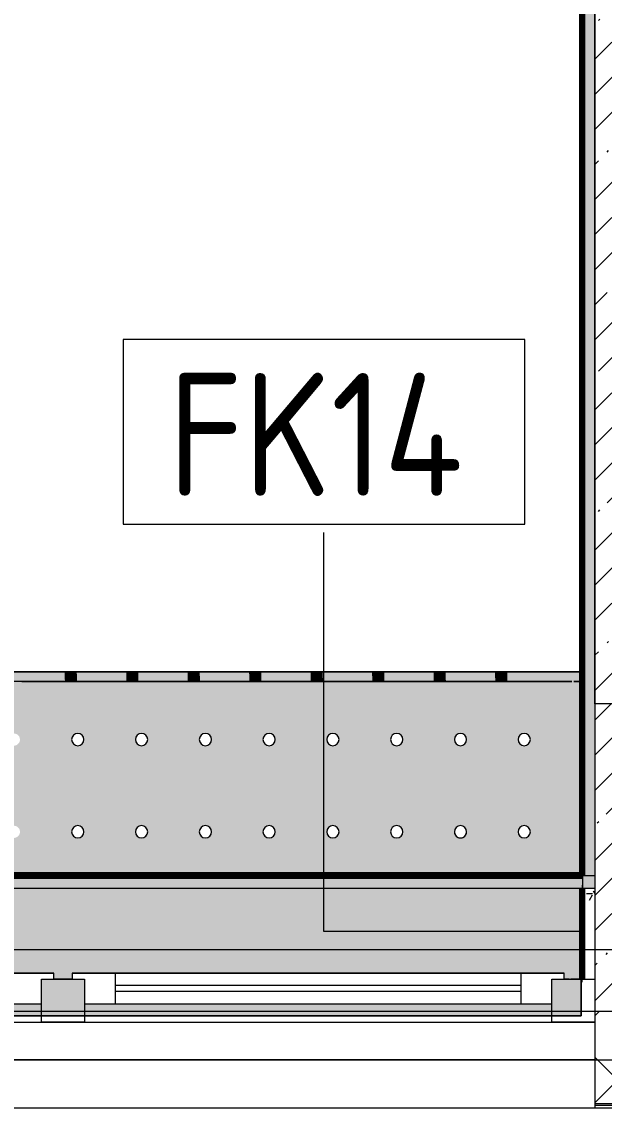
# Model space of a CAD drawing. Header units: millimetres. Extents: x 35157 to 232994, y -8553 to 29000.
# Drawn here: x 46478 to 47425, y -258 to 1509 of the extents above; entities that cross this region are included whole.
import ezdxf

# ---------------------------------------------------------------- set-up
doc = ezdxf.new("R2010")
doc.units = ezdxf.units.MM
doc.linetypes.add('Осевая', pattern=[3175, 635, -476.25, 1587.5, -476.25])
for name, color, linetype, lineweight in [('A-GLAZ', 7, 'Continuous', 9), ('A-GLAZ-1', 7, 'Continuous', 13), ('A-WALL', 7, 'Continuous', 9), ('A-WALL-IDEN', 7, 'Continuous', 9), ('I-WALL', 7, 'Continuous', 9), ('S-COLS', 7, 'Continuous', 9), ('Оси-2', 7, 'Осевая', 9)]:
    doc.layers.add(name, color=color, linetype=linetype, lineweight=lineweight)
for name, color, linetype, lineweight, true_color in [('A-WALL-1', 7, 'Continuous', 9, 0xc0c0c0), ('A-WALL-2', 7, 'Continuous', 9, 0xcbc7bf), ('A-WALL-4', 7, 'Continuous', 9, 0xff80c0), ('I-WALL-19', 7, 'Continuous', 80, 0xffd2ff), ('I-WALL-5', 7, 'Continuous', 9, 0xc0c0c0), ('I-WALL-9', 7, 'Continuous', 80, 0xff80c0), ('S-WALL-ANLY', 7, 'Continuous', 13, 0x008040), ('S-WALL-ANLY-1', 7, 'Continuous', 5, 0x008040), ('Знаки-1', 7, 'Continuous', 9, 0xc1bbaf), ('Знаки-3', 9, 'Continuous', 9, 0x808080), ('Знаки-4', 7, 'Continuous', 9, 0xaba79f), ('Знаки-5', 7, 'Continuous', 9, 0xd1cabb), ('Знаки-6', 7, 'Continuous', 9, 0xccc5b7), ('Знаки-7', 7, 'Continuous', 9, 0xd5cdbe), ('Знаки-8', 7, 'Continuous', 9, 0xd4ccbd), ('Знаки-9', 7, 'Continuous', 9, 0xd6cebe)]:
    doc.layers.add(name, color=color, linetype=linetype, lineweight=lineweight, true_color=true_color)
doc.layers.add('Знаки-2', color=7, linetype='Continuous', lineweight=9, transparency=0.5)
doc.styles.add('GOST Common', font='GOST_Common.ttf', dxfattribs={"width": 0.9, "height": 200})
pattern_1 = [(0, (0, 0), (121.92, 30.48), [10.058, -81.382, 10.058, -81.382, -487.68]), (0, (0, 0), (121.92, 30.48), [-182.88, 10.058, -172.822, 10.058, -81.382, -213.36]), (0, (0, 0), (121.92, 30.48), [-457.2, 10.058, -50.902, 10.058, -142.342]), (120, (45.72, 15.24), (-87.356454, 90.345817), [10.058, -81.382, 10.058, -81.382, -487.68]), (120, (45.72, 15.24), (-87.356454, 90.345817), [-182.88, 10.058, -172.822, 10.058, -81.382, -213.36]), (120, (45.72, 15.24), (-87.356454, 90.345817), [-457.2, 10.058, -50.902, 10.058, -142.342]), (240, (60.96, 76.2), (-34.563546, -120.825817), [10.058, -81.382, 10.058, -81.382, -487.68]), (240, (60.96, 76.2), (-34.563546, -120.825817), [-182.88, 10.058, -172.822, 10.058, -81.382, -213.36]), (240, (60.96, 76.2), (-34.563546, -120.825817), [-457.2, 10.058, -50.902, 10.058, -142.342])]

# ---------------------------------------------------------------- blocks, each defined once
blk = doc.blocks.new('BSC_Колонна _Прямоугольная - 500х500-V7-План отделки стен 2 этажа в осях 12-23')
at = {"layer": 'S-COLS'}
h = blk.add_hatch(dxfattribs=at)
h.set_pattern_fill('FP_8', color=256, style=0, pattern_type=2)
h.set_pattern_definition([(45, (-47660, -150), (-57.02463, 57.02463), []), (45, (-47602.975, -150), (-57.02463, 57.02463), [100.806, -20.161, 3.353, -16.808])])
h.paths.add_polyline_path([(-56.7, -250), (250, -250), (250, 250), (-250, 250), (-250, -250)])
for p, q in [((250, 250), (-250, 250)), ((-250, 250), (-250, -250)), ((250, -250), (250, 250)), ((-250, -250), (250, -250))]:
    blk.add_line(p, q, dxfattribs=at)
blk = doc.blocks.new('120_Окно_СКБ_2Ст - 120_Окно_СКБ_2Ст 2100х2500 _мал створка СЛЕВА_-V23-План отделки стен 2 этажа в осях 12-23')
at = {"layer": 'A-GLAZ'}
for p, q in [((1050, -57), (-1050, -57)), ((-930, -107), (-270, -107)), ((-270, -117), (-930, -117)), ((-100, -107), (930, -107)), ((930, -117), (-100, -117)), ((-1030, -127), (-1027.8, -127)), ((-1027.8, -127), (-1011.3, -127)), ((-1008.2, -127), (-1000, -127)), ((-200, -127), (-170, -127)), ((1000, -127), (1011, -127)), ((1014.2, -127), (1030, -127))]:
    blk.add_line(p, q, dxfattribs=at)
at = {"layer": 'A-GLAZ-1'}
for p, q in [((-1050, -127), (-1050, -57)), ((-1050, -57), (-980, -57)), ((-980, -57), (-980, -127)), ((-220, -127), (-220, -57)), ((-220, -57), (-150, -57)), ((-150, -57), (-150, -127)), ((980, -127), (980, -57)), ((980, -57), (1050, -57)), ((1050, -57), (1050, -127)), ((-220, -87), (-980, -87)), ((-980, -87), (-980, -127)), ((-930, -137), (-930, -87)), ((-270, -137), (-270, -87)), ((-220, -127), (-220, -87)), ((980, -87), (-150, -87)), ((-150, -87), (-150, -127)), ((-100, -137), (-100, -87)), ((930, -137), (930, -87)), ((980, -127), (980, -87)), ((-980, -127), (-1050, -127)), ((-980, -127), (-1000, -127)), ((-1000, -127), (-1000, -137)), ((-1000, -137), (-200, -137)), ((-200, -137), (-1000, -137)), ((-150, -127), (-220, -127)), ((-200, -127), (-220, -127)), ((-200, -137), (-200, -127)), ((-150, -127), (-170, -127)), ((-170, -127), (-170, -137)), ((-170, -137), (1000, -137)), ((1000, -137), (-170, -137)), ((1050, -127), (980, -127)), ((1000, -127), (980, -127)), ((1000, -137), (1000, -127))]:
    blk.add_line(p, q, dxfattribs=at)
blk = doc.blocks.new('Зашивка радиатора_ с перфорацией М5 - Зашивка радиатора_ с перфорацией М5-V50-План отделки стен 2 этажа в осях 12-23')
at = {"layer": 'Знаки-2'}
h = blk.add_hatch(color=256, dxfattribs=at)
h.paths.add_polyline_path([(1725, 380), (-310, 380), (-310, 172.1), (1747.8, 172.1), (1747.8, 320.1), (1750, 320.1), (1750, 380)])
h.paths.add_polyline_path([(1697.8, 360.1), (1697.8, 320.1), (1717.8, 320.1), (1717.8, 310.1), (547.8, 310.1), (547.8, 320.1), (567.8, 320.1), (567.8, 360.1), (1693.2, 360.1)])
h.paths.add_polyline_path([(224.7, 360.1), (497.8, 360.1), (497.8, 320.1), (517.8, 320.1), (517.8, 310.1), (-282.2, 310.1), (-282.2, 320.1), (-262.2, 320.1), (-262.2, 360.1), (-150.4, 360.1)])
h.paths.add_polyline_path([(-235.3, 152.1), (-310, 152.1), (-310, -179.9), (1750, -179.9), (1750, 152.1), (-157.8, 152.1)])
h.paths.add_polyline_path([(923.7, 90.4), (928.7, 89), (932.4, 85.4), (933.7, 80.4), (932.4, 75.4), (928.7, 71.7), (923.7, 70.4), (918.7, 71.7), (915.1, 75.4), (913.7, 80.4), (915.1, 85.4), (918.7, 89), (921.2, 90)])
h.paths.add_polyline_path([(1338.7, 90.4), (1343.7, 89), (1347.4, 85.4), (1348.7, 80.4), (1347.4, 75.4), (1343.7, 71.7), (1338.7, 70.4), (1333.7, 71.7), (1330.1, 75.4), (1328.7, 80.4), (1330.1, 85.4), (1333.7, 89), (1336.2, 90)])
h.paths.add_polyline_path([(1546.2, 90.4), (1551.2, 89), (1554.9, 85.4), (1556.2, 80.4), (1554.9, 75.4), (1551.2, 71.7), (1546.2, 70.4), (1541.2, 71.7), (1537.5, 75.7), (1536.2, 80.4), (1537.6, 85.4), (1541.2, 89), (1543.7, 90)])
h.paths.add_polyline_path([(1442.5, 90.4), (1447.5, 89), (1451.2, 85.4), (1452.5, 80.4), (1451.2, 75.4), (1447.5, 71.7), (1442.5, 70.4), (1437.5, 71.7), (1433.8, 75.4), (1432.5, 80.4), (1433.8, 85.4), (1437.5, 89), (1439.9, 90)])
h.paths.add_polyline_path([(1650, 90.4), (1655, 89), (1658.7, 85.4), (1660, 80.4), (1658.7, 75.4), (1655, 71.7), (1650, 70.4), (1645, 71.7), (1641.3, 75.4), (1640, 80.4), (1641.3, 85.4), (1645, 89), (1647.4, 90)])
h.paths.add_polyline_path([(820, 90.4), (825, 89), (828.7, 85.4), (830, 80.4), (828.7, 75.4), (825, 71.7), (820, 70.4), (815, 71.7), (811.3, 75.4), (810, 80.4), (811.3, 85.4), (815, 89), (817.4, 90)])
h.paths.add_polyline_path([(1027.5, 90.4), (1032.5, 89), (1036.2, 85.4), (1037.5, 80.4), (1036.2, 75.4), (1032.5, 71.7), (1027.5, 70.4), (1022.5, 71.7), (1018.8, 75.4), (1017.5, 80.4), (1018.8, 85.4), (1022.5, 89), (1024.9, 90)])
h.paths.add_polyline_path([(1131.2, 90.4), (1136.2, 89), (1139.9, 85.4), (1141.2, 80.4), (1139.9, 75.4), (1136.2, 71.7), (1131.2, 70.4), (1126.2, 71.7), (1122.6, 75.4), (1121.2, 80.4), (1122.6, 85.4), (1126.2, 89), (1128.7, 90)])
h.paths.add_polyline_path([(1235, 90.4), (1240, 89), (1243.7, 85.4), (1245, 80.4), (1243.7, 75.4), (1240, 71.7), (1235, 70.4), (1230, 71.7), (1226.3, 75.4), (1225, 80.4), (1226.3, 85.4), (1230, 89), (1232.4, 90)])
h.paths.add_polyline_path([(-10, 90.4), (-5, 89), (-1.3, 85.4), (0, 80.4), (-1.3, 75.4), (-5, 71.7), (-10, 70.4), (-15, 71.7), (-18.7, 75.4), (-20, 80.4), (-18.7, 85.4), (-15, 89), (-12.6, 90)])
h.paths.add_polyline_path([(197.5, 90.4), (202.5, 89), (206.2, 85.4), (207.5, 80.4), (206.2, 75.4), (202.5, 71.7), (197.5, 70.4), (192.5, 71.7), (188.8, 75.4), (187.5, 80.4), (188.8, 85.4), (192.5, 89), (194.9, 90)])
h.paths.add_polyline_path([(612.5, 90.4), (617.5, 89), (621.2, 85.4), (622.5, 80.4), (621.2, 75.4), (617.5, 71.7), (612.5, 70.4), (607.5, 71.7), (603.8, 75.4), (602.5, 80.4), (603.8, 85.4), (607.5, 89), (609.9, 90)])
h.paths.add_polyline_path([(-113.8, 90.4), (-108.8, 89), (-105.1, 85.4), (-103.8, 80.4), (-105.1, 75.4), (-108.8, 71.7), (-113.8, 70.4), (-118.8, 71.7), (-122.4, 75.4), (-123.8, 80.4), (-122.4, 85.4), (-118.8, 89), (-116.3, 90)])
h.paths.add_polyline_path([(716.2, 90.4), (721.2, 89), (724.9, 85.4), (726.2, 80.4), (724.9, 75.4), (721.2, 71.7), (716.2, 70.4), (711.2, 71.7), (707.6, 75.4), (706.2, 80.4), (707.6, 85.4), (711.2, 89), (713.7, 90)])
h.paths.add_polyline_path([(-217.5, 90.4), (-212.5, 89), (-208.8, 85.4), (-207.5, 80.4), (-208.8, 75.4), (-212.5, 71.7), (-217.5, 70.4), (-222.5, 71.7), (-226.2, 75.4), (-227.5, 80.4), (-226.2, 85.4), (-222.5, 89), (-220.1, 90)])
h.paths.add_polyline_path([(508.7, 90.4), (513.7, 89), (517.4, 85.4), (518.7, 80.4), (517.4, 75.4), (513.7, 71.7), (508.7, 70.4), (503.7, 71.7), (500.1, 75.4), (498.7, 80.4), (500.1, 85.4), (503.7, 89), (506.2, 90)])
h.paths.add_polyline_path([(301.2, 90.4), (306.2, 89), (309.9, 85.4), (311.2, 80.4), (309.9, 75.4), (306.2, 71.7), (301.2, 70.4), (296.2, 71.7), (292.6, 75.4), (291.2, 80.4), (292.6, 85.4), (296.2, 89), (298.7, 90)])
h.paths.add_polyline_path([(93.7, 90.4), (98.7, 89), (102.4, 85.4), (103.7, 80.4), (102.4, 75.4), (98.7, 71.7), (93.7, 70.4), (88.7, 71.7), (85.1, 75.4), (83.7, 80.4), (85.1, 85.4), (88.7, 89), (91.2, 90)])
h.paths.add_polyline_path([(405, 90.4), (410, 89), (413.7, 85.4), (415, 80.4), (413.7, 75.4), (410, 71.7), (405, 70.4), (400, 71.7), (396.3, 75.4), (395, 80.4), (396.3, 85.4), (400, 89), (402.4, 90)])
h.paths.add_polyline_path([(1027.5, -59.6), (1032.5, -61), (1036.2, -64.6), (1037.5, -69.6), (1036.2, -74.6), (1032.5, -78.3), (1027.5, -79.6), (1022.5, -78.3), (1018.8, -74.6), (1017.5, -69.6), (1018.8, -64.6), (1022.5, -61), (1024.9, -60)])
h.paths.add_polyline_path([(1650, -59.6), (1655, -61), (1658.7, -64.6), (1660, -69.6), (1658.7, -74.6), (1655, -78.3), (1650, -79.6), (1645, -78.3), (1641.3, -74.6), (1640, -69.6), (1641.3, -64.6), (1645, -61), (1647.4, -60)])
h.paths.add_polyline_path([(1442.5, -59.6), (1447.5, -61), (1451.2, -64.6), (1452.5, -69.6), (1451.2, -74.6), (1447.5, -78.3), (1442.5, -79.6), (1437.5, -78.3), (1433.8, -74.6), (1432.5, -69.6), (1433.8, -64.6), (1437.5, -61), (1439.9, -60)])
h.paths.add_polyline_path([(820, -59.6), (825, -61), (828.7, -64.6), (830, -69.6), (828.7, -74.6), (825, -78.3), (820, -79.6), (815, -78.3), (811.3, -74.6), (810, -69.6), (811.3, -64.6), (815, -61), (817.4, -60)])
h.paths.add_polyline_path([(1131.2, -59.6), (1136.2, -61), (1139.9, -64.6), (1141.2, -69.6), (1139.9, -74.6), (1136.2, -78.3), (1131.2, -79.6), (1126.2, -78.3), (1122.6, -74.6), (1121.2, -69.6), (1122.6, -64.6), (1126.2, -61), (1128.7, -60)])
h.paths.add_polyline_path([(1546.2, -59.6), (1551.2, -61), (1554.9, -64.6), (1556.2, -69.6), (1554.9, -74.6), (1551.2, -78.3), (1546.2, -79.6), (1541.2, -78.3), (1537.5, -74.3), (1536.2, -69.6), (1537.6, -64.6), (1541.2, -61), (1543.7, -60)])
h.paths.add_polyline_path([(1235, -59.6), (1240, -61), (1243.7, -64.6), (1245, -69.6), (1243.7, -74.6), (1240, -78.3), (1235, -79.6), (1230, -78.3), (1226.3, -74.6), (1225, -69.6), (1226.3, -64.6), (1230, -61), (1232.4, -60)])
h.paths.add_polyline_path([(923.7, -59.6), (928.7, -61), (932.4, -64.6), (933.7, -69.6), (932.4, -74.6), (928.7, -78.3), (923.7, -79.6), (918.7, -78.3), (915.1, -74.6), (913.7, -69.6), (915.1, -64.6), (918.7, -61), (921.2, -60)])
h.paths.add_polyline_path([(1338.7, -59.6), (1343.7, -61), (1347.4, -64.6), (1348.7, -69.6), (1347.4, -74.6), (1343.7, -78.3), (1338.7, -79.6), (1333.7, -78.3), (1330.1, -74.6), (1328.7, -69.6), (1330.1, -64.6), (1333.7, -61), (1336.2, -60)])
h.paths.add_polyline_path([(716.2, -59.6), (721.2, -61), (724.9, -64.6), (726.2, -69.6), (724.9, -74.6), (721.2, -78.3), (716.2, -79.6), (711.2, -78.3), (707.6, -74.6), (706.2, -69.6), (707.6, -64.6), (711.2, -61), (713.7, -60)])
h.paths.add_polyline_path([(612.5, -59.6), (617.5, -61), (621.2, -64.6), (622.5, -69.6), (621.2, -74.6), (617.5, -78.3), (612.5, -79.6), (607.5, -78.3), (603.8, -74.6), (602.5, -69.6), (603.8, -64.6), (607.5, -61), (609.9, -60)])
h.paths.add_polyline_path([(301.2, -59.6), (306.2, -61), (309.9, -64.6), (311.2, -69.6), (309.9, -74.6), (306.2, -78.3), (301.2, -79.6), (296.2, -78.3), (292.6, -74.6), (291.2, -69.6), (292.6, -64.6), (296.2, -61), (298.7, -60)])
h.paths.add_polyline_path([(405, -59.6), (410, -61), (413.7, -64.6), (415, -69.6), (413.7, -74.6), (410, -78.3), (405, -79.6), (400, -78.3), (396.3, -74.6), (395, -69.6), (396.3, -64.6), (400, -61), (402.4, -60)])
h.paths.add_polyline_path([(-10, -59.6), (-5, -61), (-1.3, -64.6), (0, -69.6), (-1.3, -74.6), (-5, -78.3), (-10, -79.6), (-15, -78.3), (-18.7, -74.6), (-20, -69.6), (-18.7, -64.6), (-15, -61), (-12.6, -60)])
h.paths.add_polyline_path([(-217.5, -59.6), (-212.5, -61), (-208.8, -64.6), (-207.5, -69.6), (-208.8, -74.6), (-212.5, -78.3), (-217.5, -79.6), (-222.5, -78.3), (-226.2, -74.6), (-227.5, -69.6), (-226.2, -64.6), (-222.5, -61), (-220.1, -60)])
h.paths.add_polyline_path([(197.5, -59.6), (202.5, -61), (206.2, -64.6), (207.5, -69.6), (206.2, -74.6), (202.5, -78.3), (197.5, -79.6), (192.5, -78.3), (188.8, -74.6), (187.5, -69.6), (188.8, -64.6), (192.5, -61), (194.9, -60)])
h.paths.add_polyline_path([(508.7, -59.6), (513.7, -61), (517.4, -64.6), (518.7, -69.6), (517.4, -74.6), (513.7, -78.3), (508.7, -79.6), (503.7, -78.3), (500.1, -74.6), (498.7, -69.6), (500.1, -64.6), (503.7, -61), (506.2, -60)])
h.paths.add_polyline_path([(-113.8, -59.6), (-108.8, -61), (-105.1, -64.6), (-103.8, -69.6), (-105.1, -74.6), (-108.8, -78.3), (-113.8, -79.6), (-118.8, -78.3), (-122.4, -74.6), (-123.8, -69.6), (-122.4, -64.6), (-118.8, -61), (-116.3, -60)])
h.paths.add_polyline_path([(93.7, -59.6), (98.7, -61), (102.4, -64.6), (103.7, -69.6), (102.4, -74.6), (98.7, -78.3), (93.7, -79.6), (88.7, -78.3), (85.1, -74.6), (83.7, -69.6), (85.1, -64.6), (88.7, -61), (91.2, -60)])
for points in [[(1735.6, -163.9), (-310, -163.9), (-310, -179.9), (1750, -179.9), (1750, -163.9), (1736.1, -163.9)], [(-175, -163.9), (-200, -164.5), (-199.3, -179.9), (-160, -179.9), (-160.7, -163.9), (-174.8, -163.9)], [(-175, -163.9), (-200, -164.5), (-199.3, -179.9), (-160, -179.9), (-160.7, -163.9), (-174.8, -163.9)], [(-179.4, -163.9), (-190, -163.9), (-189.7, -179.9), (-170, -179.9), (-170.3, -163.9), (-177.4, -163.9)], [(-179.4, -163.9), (-190, -163.9), (-189.7, -179.9), (-170, -179.9), (-170.3, -163.9), (-177.4, -163.9)], [(-80, -163.9), (-100, -163.9), (-99.3, -179.9), (-60, -179.9), (-60.7, -163.9), (-74.8, -163.9)], [(-75, -163.9), (-100, -163.9), (-99.3, -179.9), (-60, -179.9), (-60.7, -163.9), (-74.8, -163.9)], [(-80, -163.9), (-90, -163.9), (-89.7, -179.9), (-70, -179.9), (-70.3, -163.9), (-77.4, -163.9)], [(-80, -163.9), (-90, -163.9), (-89.7, -179.9), (-70, -179.9), (-70.3, -163.9), (-77.4, -163.9)], [(34.1, -163.9), (0, -163.9), (0.7, -179.9), (40, -179.9), (39.3, -163.9), (37.1, -163.9)], [(34.1, -163.9), (0, -163.9), (0.7, -179.9), (40, -179.9), (39.3, -163.9), (37.1, -163.9)], [(20, -163.9), (10, -163.9), (10.3, -179.9), (30, -179.9), (29.7, -163.9), (22.6, -163.9)], [(20, -163.9), (10, -163.9), (10.3, -179.9), (30, -179.9), (29.7, -163.9), (22.6, -163.9)], [(134.1, -163.9), (100, -163.9), (100.7, -179.9), (140, -179.9), (139.3, -163.9), (137.3, -163.9)], [(134.1, -163.9), (100, -163.9), (100.7, -179.9), (140, -179.9), (139.3, -163.9), (137.3, -163.9)], [(120, -163.9), (110, -163.9), (110.3, -179.9), (130, -179.9), (129.7, -163.9), (122.6, -163.9)], [(120, -163.9), (110, -163.9), (110.3, -179.9), (130, -179.9), (129.7, -163.9), (122.6, -163.9)], [(220, -163.9), (200, -163.9), (200.7, -179.9), (240, -179.9), (239.3, -163.9), (224.7, -163.9)], [(217.4, -163.9), (200, -163.9), (200.7, -179.9), (240, -179.9), (239.3, -163.9), (220, -163.9)], [(217.4, -163.9), (210, -163.9), (210.3, -179.9), (230, -179.9), (229.7, -163.9), (220, -163.9)], [(217.4, -163.9), (210, -163.9), (210.3, -179.9), (230, -179.9), (229.7, -163.9), (220, -163.9)], [(300, -163.9), (300.7, -179.9), (340, -179.9), (339.3, -163.9), (300.7, -163.9)], [(300, -163.9), (300.7, -179.9), (340, -179.9), (339.3, -163.9), (300.7, -163.9)], [(320, -163.9), (310, -163.9), (310.3, -179.9), (330, -179.9), (329.7, -163.9), (322.6, -163.9)], [(320, -163.9), (310, -163.9), (310.3, -179.9), (330, -179.9), (329.7, -163.9), (322.6, -163.9)], [(415, -163.9), (400, -163.9), (400.7, -179.9), (440, -179.9), (439.3, -163.9), (417.4, -163.9)], [(415, -163.9), (400, -163.9), (400.7, -179.9), (440, -179.9), (439.3, -163.9), (417.4, -163.9)], [(420, -163.9), (410, -163.9), (410.3, -179.9), (430, -179.9), (429.7, -163.9), (422.6, -163.9)], [(420, -163.9), (410, -163.9), (410.3, -179.9), (430, -179.9), (429.7, -163.9), (422.6, -163.9)], [(500, -163.9), (500.7, -179.9), (540, -179.9), (539.3, -163.9), (500.7, -163.9)], [(500, -163.9), (500.7, -179.9), (540, -179.9), (539.3, -163.9), (500.7, -163.9)], [(520, -163.9), (510, -163.9), (510.3, -179.9), (530, -179.9), (529.7, -163.9), (522.6, -163.9)], [(520, -163.9), (510, -163.9), (510.3, -179.9), (530, -179.9), (529.7, -163.9), (522.6, -163.9)]]:
    blk.add_hatch(color=256, dxfattribs=at).paths.add_polyline_path(points)
at = {"layer": 'Знаки-1'}
for p, q in [((-304.9, -163.9), (-310, -163.9)), ((-310, -163.9), (-310, -179.9)), ((-298.3, -163.9), (-304.9, -163.9)), ((-279.2, -163.9), (-294.9, -163.9)), ((-262.7, -163.9), (-278.4, -163.9)), ((-200, -163.9), (-262.1, -163.9)), ((-200, -163.9), (-194.1, -163.9)), ((-190, -163.9), (-200, -163.9)), ((-194.1, -163.9), (-190, -163.9)), ((-190, -163.9), (-180, -163.9)), ((-180, -163.9), (-190, -163.9)), ((-179.4, -163.9), (-170, -163.9)), ((-170, -163.9), (-179.4, -163.9)), ((-170, -163.9), (-162.8, -163.9)), ((-162.8, -163.9), (-170, -163.9)), ((-162.7, -163.9), (-160, -163.9)), ((-160, -163.9), (-162.7, -163.9)), ((-100, -163.9), (-160, -163.9)), ((-100, -163.9), (-60, -163.9)), ((-60, -163.9), (-100, -163.9)), ((0, -163.9), (-60, -163.9)), ((0, -163.9), (40, -163.9)), ((40, -163.9), (0, -163.9)), ((100, -163.9), (40, -163.9)), ((100, -163.9), (110, -163.9)), ((110, -163.9), (100, -163.9)), ((110, -163.9), (130, -163.9)), ((130, -163.9), (110, -163.9)), ((130, -163.9), (140, -163.9)), ((140, -163.9), (130, -163.9)), ((200, -163.9), (140, -163.9)), ((200, -163.9), (240, -163.9)), ((240, -163.9), (200, -163.9)), ((300, -163.9), (240, -163.9)), ((300, -163.9), (340, -163.9)), ((340, -163.9), (300, -163.9)), ((400, -163.9), (340, -163.9)), ((400, -163.9), (410, -163.9)), ((410, -163.9), (400, -163.9)), ((410, -163.9), (430, -163.9)), ((430, -163.9), (410, -163.9)), ((430, -163.9), (440, -163.9)), ((440, -163.9), (430, -163.9)), ((500, -163.9), (440, -163.9)), ((500, -163.9), (540, -163.9)), ((540, -163.9), (500, -163.9)), ((599.8, -163.9), (540, -163.9)), ((-310, -179.9), (-200, -179.9)), ((-200, -179.9), (-190, -179.9)), ((-190, -179.9), (-200, -179.9)), ((-190, -179.9), (-170, -179.9)), ((-170, -179.9), (-190, -179.9)), ((-170, -179.9), (-160, -179.9)), ((-160, -179.9), (-170, -179.9)), ((-160, -179.9), (-100, -179.9)), ((-100, -179.9), (-60, -179.9)), ((-60, -179.9), (-100, -179.9)), ((-60, -179.9), (0, -179.9)), ((0, -179.9), (40, -179.9)), ((40, -179.9), (0, -179.9)), ((40, -179.9), (100, -179.9)), ((100, -179.9), (110, -179.9)), ((110, -179.9), (100, -179.9)), ((110, -179.9), (130, -179.9)), ((130, -179.9), (110, -179.9)), ((130, -179.9), (140, -179.9)), ((140, -179.9), (130, -179.9)), ((140, -179.9), (200, -179.9)), ((200, -179.9), (240, -179.9)), ((240, -179.9), (200, -179.9)), ((240, -179.9), (300, -179.9)), ((300, -179.9), (340, -179.9)), ((340, -179.9), (300, -179.9)), ((340, -179.9), (400, -179.9)), ((400, -179.9), (410, -179.9)), ((410, -179.9), (400, -179.9)), ((410, -179.9), (430, -179.9)), ((430, -179.9), (410, -179.9)), ((430, -179.9), (440, -179.9)), ((440, -179.9), (430, -179.9)), ((440, -179.9), (500, -179.9)), ((500, -179.9), (540, -179.9)), ((540, -179.9), (500, -179.9)), ((540, -179.9), (599.8, -179.9))]:
    blk.add_line(p, q, dxfattribs=at)
at = {"layer": 'Знаки-3'}
for p, q in [((1750, 380), (-310, 380)), ((-310, 380), (-310, 172.1)), ((-310, 152.1), (-310, -179.9)), ((-310, -179.9), (1750, -179.9))]:
    blk.add_line(p, q, dxfattribs=at)
for centre, start, end in [((-217.5, 80.4), 0, 180), ((-113.8, 80.4), 0, 180), ((-10, 80.4), 0, 180), ((93.7, 80.4), 0, 180), ((197.5, 80.4), 0, 180), ((301.2, 80.4), 0, 180), ((405, 80.4), 0, 180), ((508.7, 80.4), 0, 180), ((-217.5, 80.4), 180, 0), ((-113.8, 80.4), 180, 0), ((-10, 80.4), 180, 360), ((93.7, 80.4), 180, 0), ((197.5, 80.4), 180, 0), ((301.2, 80.4), 180, 0), ((405, 80.4), 180, 0), ((508.7, 80.4), 180, 0), ((-217.5, -69.6), 0, 180), ((-217.5, -69.6), 180, 0), ((-113.8, -69.6), 0, 180), ((-113.8, -69.6), 180, 0), ((-10, -69.6), 0, 180), ((-10, -69.6), 180, 0), ((93.7, -69.6), 0, 180), ((93.7, -69.6), 180, 0), ((197.5, -69.6), 0, 180), ((197.5, -69.6), 180, 0), ((301.2, -69.6), 0, 180), ((301.2, -69.6), 180, 0), ((405, -69.6), 0, 180), ((405, -69.6), 180, 0), ((508.7, -69.6), 0, 180), ((508.7, -69.6), 180, 0)]:
    blk.add_arc(centre, 10, start, end, dxfattribs=at)
at = {"layer": 'Знаки-4'}
for p, q in [((-310, 172.1), (-310, 380)), ((-310, 380), (1750, 380)), ((-310, -179.9), (-310, 152.1)), ((-310, -163.9), (-304.9, -163.9)), ((-310, -163.9), (-310, -179.9)), ((-304.9, -163.9), (-298.3, -163.9)), ((-294.9, -163.9), (-279.2, -163.9)), ((-278.4, -163.9), (-262.7, -163.9)), ((-262.1, -163.9), (1700.9, -163.9)), ((1750, -179.9), (-310, -179.9)), ((1734.5, -179.9), (-310, -179.9))]:
    blk.add_line(p, q, dxfattribs=at)
for centre, start, end in [((-217.5, 80.4), 0, 180), ((-113.8, 80.4), 60, 180), ((-113.8, 80.4), 0, 60), ((-10, 80.4), 0, 180), ((93.7, 80.4), 0, 180), ((197.5, 80.4), 0, 180), ((301.2, 80.4), 0, 180), ((405, 80.4), 0, 180), ((508.7, 80.4), 0, 180), ((-217.5, 80.4), 180, 360), ((-113.8, 80.4), 180, 0), ((-10, 80.4), 180, 360), ((93.7, 80.4), 180, 360), ((197.5, 80.4), 180, 0), ((301.2, 80.4), 180, 360), ((405, 80.4), 180, 360), ((508.7, 80.4), 180, 360), ((-217.5, -69.6), 0, 180), ((-217.5, -69.6), 180, 360), ((-113.8, -69.6), 0, 180), ((-113.8, -69.6), 180, 360), ((-10, -69.6), 0, 180), ((-10, -69.6), 180, 360), ((93.7, -69.6), 0, 180), ((93.7, -69.6), 180, 360), ((197.5, -69.6), 0, 180), ((197.5, -69.6), 180, 360), ((301.2, -69.6), 0, 180), ((301.2, -69.6), 180, 360), ((405, -69.6), 0, 180), ((405, -69.6), 180, 360), ((508.7, -69.6), 0, 180), ((508.7, -69.6), 180, 360)]:
    blk.add_arc(centre, 10, start, end, dxfattribs=at)
at = {"layer": 'Знаки-5'}
for p, q in [((-190, -163.9), (-199.3, -163.9)), ((-190, -163.9), (-189.7, -163.9)), ((-189.7, -163.9), (-190, -163.9)), ((-189.7, -163.9), (-188.7, -163.9)), ((-188.7, -163.9), (-189.7, -163.9)), ((-188.7, -163.9), (-187.1, -163.9)), ((-187.1, -163.9), (-188.7, -163.9)), ((-187.1, -163.9), (-185.2, -163.9)), ((-185.2, -163.9), (-187.1, -163.9)), ((-185, -163.9), (-182.6, -163.9)), ((-180, -163.9), (-185, -163.9)), ((-182.6, -163.9), (-180, -163.9)), ((-179.4, -163.9), (-177.4, -163.9)), ((-177.4, -163.9), (-179.4, -163.9)), ((-177.4, -163.9), (-175, -163.9)), ((-175, -163.9), (-177.4, -163.9)), ((-174.8, -163.9), (-172.9, -163.9)), ((-172.9, -163.9), (-174.8, -163.9)), ((-172.9, -163.9), (-171.3, -163.9)), ((-171.3, -163.9), (-172.9, -163.9)), ((-171.3, -163.9), (-170.3, -163.9)), ((-170.3, -163.9), (-171.3, -163.9)), ((-170.3, -163.9), (-170, -163.9)), ((-170, -163.9), (-170.3, -163.9)), ((-162.8, -163.9), (-170, -163.9)), ((-160.7, -163.9), (-162.7, -163.9)), ((-90, -163.9), (-99.3, -163.9)), ((-90, -163.9), (-87.1, -163.9)), ((-89.7, -163.9), (-90, -163.9)), ((-88.7, -163.9), (-89.7, -163.9)), ((-87.1, -163.9), (-88.7, -163.9)), ((-87.1, -163.9), (-85.2, -163.9)), ((-85.2, -163.9), (-87.1, -163.9)), ((-85, -163.9), (-75, -163.9)), ((-82.6, -163.9), (-85, -163.9)), ((-80, -163.9), (-82.6, -163.9)), ((-77.4, -163.9), (-80, -163.9)), ((-75, -163.9), (-77.4, -163.9)), ((-74.8, -163.9), (-70.3, -163.9)), ((-70, -163.9), (-74.8, -163.9)), ((-70.3, -163.9), (-70, -163.9)), ((-60.7, -163.9), (-70, -163.9)), ((10, -163.9), (0.7, -163.9)), ((11.3, -163.9), (14.8, -163.9)), ((14.8, -163.9), (11.3, -163.9)), ((15, -163.9), (25, -163.9)), ((25, -163.9), (15, -163.9)), ((25.2, -163.9), (28.7, -163.9)), ((28.7, -163.9), (25.2, -163.9)), ((37.1, -163.9), (30, -163.9)), ((39.3, -163.9), (37.3, -163.9)), ((110, -163.9), (100.7, -163.9)), ((110, -163.9), (114.8, -163.9)), ((114.8, -163.9), (110, -163.9)), ((115, -163.9), (125, -163.9)), ((117.4, -163.9), (115, -163.9)), ((125, -163.9), (117.4, -163.9)), ((125.2, -163.9), (129.7, -163.9)), ((130, -163.9), (125.2, -163.9)), ((129.7, -163.9), (130, -163.9)), ((139.3, -163.9), (130.9, -163.9)), ((210, -163.9), (200.7, -163.9)), ((210, -163.9), (214.8, -163.9)), ((214.8, -163.9), (210, -163.9)), ((215, -163.9), (225, -163.9)), ((225, -163.9), (215, -163.9)), ((225.2, -163.9), (227.1, -163.9)), ((228.7, -163.9), (225.2, -163.9)), ((227.1, -163.9), (228.7, -163.9)), ((228.7, -163.9), (230, -163.9)), ((230, -163.9), (228.7, -163.9)), ((239.3, -163.9), (230, -163.9)), ((310, -163.9), (300.7, -163.9)), ((311.3, -163.9), (314.8, -163.9)), ((314.8, -163.9), (311.3, -163.9)), ((315, -163.9), (317.4, -163.9)), ((317.4, -163.9), (315, -163.9)), ((318.4, -163.9), (325, -163.9)), ((325, -163.9), (318.4, -163.9)), ((325.2, -163.9), (328.7, -163.9)), ((328.7, -163.9), (325.2, -163.9)), ((339.3, -163.9), (330, -163.9)), ((410, -163.9), (400.7, -163.9)), ((410, -163.9), (414.8, -163.9)), ((414.8, -163.9), (410, -163.9)), ((415, -163.9), (425, -163.9)), ((425, -163.9), (415, -163.9)), ((425.2, -163.9), (430, -163.9)), ((430, -163.9), (425.2, -163.9)), ((439.3, -163.9), (430, -163.9)), ((505.9, -163.9), (500.7, -163.9)), ((510, -163.9), (506, -163.9)), ((510, -163.9), (514.8, -163.9)), ((514.8, -163.9), (510, -163.9)), ((515, -163.9), (525, -163.9)), ((525, -163.9), (515, -163.9)), ((525.2, -163.9), (530, -163.9)), ((530, -163.9), (525.2, -163.9)), ((539.3, -163.9), (530, -163.9)), ((-199.3, -179.9), (-190, -179.9)), ((-190, -179.9), (-188.7, -179.9)), ((-185.2, -179.9), (-190, -179.9)), ((-188.7, -179.9), (-185.2, -179.9)), ((-185, -179.9), (-180, -179.9)), ((-175, -179.9), (-185, -179.9)), ((-180, -179.9), (-175, -179.9)), ((-174.8, -179.9), (-170, -179.9)), ((-170, -179.9), (-174.8, -179.9)), ((-170, -179.9), (-160.7, -179.9)), ((-99.3, -179.9), (-90, -179.9)), ((-90, -179.9), (-89.7, -179.9)), ((-85.2, -179.9), (-90, -179.9)), ((-89.7, -179.9), (-85.2, -179.9)), ((-85, -179.9), (-82.6, -179.9)), ((-75, -179.9), (-85, -179.9)), ((-82.6, -179.9), (-75, -179.9)), ((-74.8, -179.9), (-72.9, -179.9)), ((-70, -179.9), (-74.8, -179.9)), ((-72.9, -179.9), (-70, -179.9)), ((-70, -179.9), (-60.7, -179.9)), ((0.7, -179.9), (10, -179.9)), ((11.3, -179.9), (14.8, -179.9)), ((14.8, -179.9), (11.3, -179.9)), ((15, -179.9), (25, -179.9)), ((25, -179.9), (15, -179.9)), ((25.2, -179.9), (28.7, -179.9)), ((28.7, -179.9), (25.2, -179.9)), ((30, -179.9), (37.1, -179.9)), ((37.3, -179.9), (39.3, -179.9)), ((100.7, -179.9), (110, -179.9)), ((110, -179.9), (112.9, -179.9)), ((111.3, -179.9), (110, -179.9)), ((112.9, -179.9), (111.3, -179.9)), ((112.9, -179.9), (114.8, -179.9)), ((114.8, -179.9), (112.9, -179.9)), ((115, -179.9), (122.6, -179.9)), ((120, -179.9), (115, -179.9)), ((125, -179.9), (120, -179.9)), ((122.6, -179.9), (125, -179.9)), ((125.2, -179.9), (129.7, -179.9)), ((128.7, -179.9), (125.2, -179.9)), ((130, -179.9), (128.7, -179.9)), ((129.7, -179.9), (130, -179.9)), ((130, -179.9), (139.3, -179.9)), ((200.7, -179.9), (210, -179.9)), ((210, -179.9), (212.9, -179.9)), ((211.3, -179.9), (210, -179.9)), ((214.8, -179.9), (211.3, -179.9)), ((212.9, -179.9), (214.8, -179.9)), ((215, -179.9), (220, -179.9)), ((220, -179.9), (215, -179.9)), ((220, -179.9), (225, -179.9)), ((225, -179.9), (220, -179.9)), ((225.2, -179.9), (227.1, -179.9)), ((229.7, -179.9), (225.2, -179.9)), ((227.1, -179.9), (230, -179.9)), ((230, -179.9), (229.7, -179.9)), ((230, -179.9), (239.3, -179.9)), ((300.7, -179.9), (310, -179.9)), ((311.3, -179.9), (314.8, -179.9)), ((314.8, -179.9), (311.3, -179.9)), ((315, -179.9), (325, -179.9)), ((320, -179.9), (315, -179.9)), ((325, -179.9), (320, -179.9)), ((325.2, -179.9), (328.7, -179.9)), ((328.7, -179.9), (325.2, -179.9)), ((330, -179.9), (339.3, -179.9)), ((400.7, -179.9), (410, -179.9)), ((410, -179.9), (414.8, -179.9)), ((414.8, -179.9), (410, -179.9)), ((415, -179.9), (422.6, -179.9)), ((425, -179.9), (415, -179.9)), ((422.6, -179.9), (425, -179.9)), ((425.2, -179.9), (427.1, -179.9)), ((430, -179.9), (425.2, -179.9)), ((427.1, -179.9), (430, -179.9)), ((430, -179.9), (439.3, -179.9)), ((500.7, -179.9), (510, -179.9)), ((510, -179.9), (510.3, -179.9)), ((510.3, -179.9), (510, -179.9)), ((510.3, -179.9), (514.8, -179.9)), ((512.9, -179.9), (510.3, -179.9)), ((514.8, -179.9), (512.9, -179.9)), ((515, -179.9), (525, -179.9)), ((517.4, -179.9), (515, -179.9)), ((520, -179.9), (517.4, -179.9)), ((522.6, -179.9), (520, -179.9)), ((525, -179.9), (522.6, -179.9)), ((525.2, -179.9), (528.7, -179.9)), ((530, -179.9), (525.2, -179.9)), ((528.7, -179.9), (529.7, -179.9)), ((529.7, -179.9), (530, -179.9)), ((530, -179.9), (539.3, -179.9))]:
    blk.add_line(p, q, dxfattribs=at)
at = {"layer": 'Знаки-6'}
for p, q in [((-200, -163.9), (-190, -163.9)), ((-190, -163.9), (-200, -163.9)), ((-188.7, -163.9), (-185.2, -163.9)), ((-185.2, -163.9), (-188.7, -163.9)), ((-185, -163.9), (-180, -163.9)), ((-180, -163.9), (-185, -163.9)), ((-179.4, -163.9), (-175, -163.9)), ((-175, -163.9), (-179.4, -163.9)), ((-174.8, -163.9), (-171.3, -163.9)), ((-171.3, -163.9), (-174.8, -163.9)), ((-170, -163.9), (-165.9, -163.9)), ((-162.8, -163.9), (-170, -163.9)), ((-165.9, -163.9), (-162.8, -163.9)), ((-162.7, -163.9), (-160, -163.9)), ((-160, -163.9), (-162.7, -163.9)), ((-100, -163.9), (-90, -163.9)), ((-90, -163.9), (-100, -163.9)), ((-90, -163.9), (-85.2, -163.9)), ((-85.2, -163.9), (-90, -163.9)), ((-85, -163.9), (-75, -163.9)), ((-75, -163.9), (-85, -163.9)), ((-74.8, -163.9), (-70, -163.9)), ((-70, -163.9), (-74.8, -163.9)), ((-70, -163.9), (-60, -163.9)), ((-60, -163.9), (-70, -163.9)), ((0, -163.9), (10, -163.9)), ((10, -163.9), (0, -163.9)), ((10, -163.9), (14.8, -163.9)), ((14.8, -163.9), (10, -163.9)), ((15, -163.9), (25, -163.9)), ((25, -163.9), (15, -163.9)), ((25.2, -163.9), (30, -163.9)), ((30, -163.9), (25.2, -163.9)), ((30, -163.9), (40, -163.9)), ((40, -163.9), (30, -163.9)), ((100, -163.9), (110, -163.9)), ((110, -163.9), (100, -163.9)), ((111.3, -163.9), (114.8, -163.9)), ((114.8, -163.9), (111.3, -163.9)), ((115, -163.9), (125, -163.9)), ((125, -163.9), (115, -163.9)), ((125.2, -163.9), (128.7, -163.9)), ((128.7, -163.9), (125.2, -163.9)), ((130, -163.9), (140, -163.9)), ((140, -163.9), (130, -163.9)), ((200, -163.9), (210, -163.9)), ((210, -163.9), (200, -163.9)), ((210, -163.9), (214.8, -163.9)), ((214.8, -163.9), (210, -163.9)), ((215, -163.9), (225, -163.9)), ((225, -163.9), (215, -163.9)), ((225.2, -163.9), (230, -163.9)), ((230, -163.9), (225.2, -163.9)), ((230, -163.9), (239.3, -163.9)), ((240, -163.9), (230, -163.9)), ((239.3, -163.9), (240, -163.9)), ((300, -163.9), (310, -163.9)), ((310, -163.9), (300, -163.9)), ((310, -163.9), (314.8, -163.9)), ((314.8, -163.9), (310, -163.9)), ((315, -163.9), (325, -163.9)), ((325, -163.9), (315, -163.9)), ((325.2, -163.9), (330, -163.9)), ((330, -163.9), (325.2, -163.9)), ((330, -163.9), (340, -163.9)), ((340, -163.9), (330, -163.9)), ((400, -163.9), (410, -163.9)), ((410, -163.9), (400, -163.9)), ((412.9, -163.9), (414.8, -163.9)), ((414.8, -163.9), (412.9, -163.9)), ((415, -163.9), (425, -163.9)), ((425, -163.9), (415, -163.9)), ((425.2, -163.9), (428.7, -163.9)), ((428.7, -163.9), (425.2, -163.9)), ((430, -163.9), (440, -163.9)), ((440, -163.9), (430, -163.9)), ((500, -163.9), (510, -163.9)), ((510, -163.9), (500, -163.9)), ((510, -163.9), (514.8, -163.9)), ((514.8, -163.9), (510, -163.9)), ((515, -163.9), (525, -163.9)), ((525, -163.9), (515, -163.9)), ((525.2, -163.9), (530, -163.9)), ((530, -163.9), (525.2, -163.9)), ((530, -163.9), (540, -163.9)), ((540, -163.9), (530, -163.9)), ((-200, -179.9), (-190, -179.9)), ((-190, -179.9), (-200, -179.9)), ((-188.7, -179.9), (-185.2, -179.9)), ((-185.2, -179.9), (-188.7, -179.9)), ((-185, -179.9), (-175, -179.9)), ((-180, -179.9), (-185, -179.9)), ((-175, -179.9), (-180, -179.9)), ((-174.8, -179.9), (-171.3, -179.9)), ((-171.3, -179.9), (-174.8, -179.9)), ((-170, -179.9), (-160, -179.9)), ((-160, -179.9), (-170, -179.9)), ((-100, -179.9), (-97.3, -179.9)), ((-90, -179.9), (-100, -179.9)), ((-97.3, -179.9), (-90, -179.9)), ((-90, -179.9), (-89.7, -179.9)), ((-85.2, -179.9), (-90, -179.9)), ((-89.7, -179.9), (-85.2, -179.9)), ((-85, -179.9), (-82.6, -179.9)), ((-82.6, -179.9), (-85, -179.9)), ((-82.6, -179.9), (-75, -179.9)), ((-75, -179.9), (-82.6, -179.9)), ((-74.8, -179.9), (-70, -179.9)), ((-70, -179.9), (-74.8, -179.9)), ((-70, -179.9), (-62.7, -179.9)), ((-62.7, -179.9), (-70, -179.9)), ((-62.7, -179.9), (-60.7, -179.9)), ((-60, -179.9), (-62.7, -179.9)), ((-60.7, -179.9), (-60, -179.9)), ((0, -179.9), (10, -179.9)), ((2.7, -179.9), (0, -179.9)), ((10, -179.9), (2.7, -179.9)), ((10, -179.9), (14.8, -179.9)), ((11.3, -179.9), (10, -179.9)), ((14.8, -179.9), (11.3, -179.9)), ((15, -179.9), (25, -179.9)), ((25, -179.9), (15, -179.9)), ((25.2, -179.9), (30, -179.9)), ((30, -179.9), (25.2, -179.9)), ((30, -179.9), (40, -179.9)), ((40, -179.9), (30, -179.9)), ((100, -179.9), (110, -179.9)), ((110, -179.9), (100, -179.9)), ((111.3, -179.9), (114.8, -179.9)), ((114.8, -179.9), (111.3, -179.9)), ((115, -179.9), (125, -179.9)), ((125, -179.9), (115, -179.9)), ((125.2, -179.9), (128.7, -179.9)), ((128.7, -179.9), (125.2, -179.9)), ((130, -179.9), (140, -179.9)), ((140, -179.9), (130, -179.9)), ((200, -179.9), (210, -179.9)), ((210, -179.9), (200, -179.9)), ((210, -179.9), (214.8, -179.9)), ((214.8, -179.9), (210, -179.9)), ((215, -179.9), (220, -179.9)), ((225, -179.9), (215, -179.9)), ((220, -179.9), (225, -179.9)), ((225.2, -179.9), (230, -179.9)), ((230, -179.9), (225.2, -179.9)), ((230, -179.9), (240, -179.9)), ((240, -179.9), (230, -179.9)), ((300, -179.9), (310, -179.9)), ((310, -179.9), (300, -179.9)), ((310, -179.9), (314.8, -179.9)), ((314.8, -179.9), (310, -179.9)), ((315, -179.9), (325, -179.9)), ((325, -179.9), (315, -179.9)), ((325.2, -179.9), (330, -179.9)), ((330, -179.9), (325.2, -179.9)), ((330, -179.9), (337.3, -179.9)), ((340, -179.9), (330, -179.9)), ((337.3, -179.9), (340, -179.9)), ((400, -179.9), (410, -179.9)), ((410, -179.9), (400, -179.9)), ((412.9, -179.9), (414.8, -179.9)), ((414.8, -179.9), (412.9, -179.9)), ((415, -179.9), (420, -179.9)), ((425, -179.9), (415, -179.9)), ((420, -179.9), (425, -179.9)), ((425.2, -179.9), (428.7, -179.9)), ((428.7, -179.9), (425.2, -179.9)), ((430, -179.9), (440, -179.9)), ((440, -179.9), (430, -179.9)), ((500, -179.9), (510, -179.9)), ((510, -179.9), (500, -179.9)), ((510, -179.9), (514.8, -179.9)), ((510.3, -179.9), (510, -179.9)), ((512.9, -179.9), (510.3, -179.9)), ((514.8, -179.9), (512.9, -179.9)), ((515, -179.9), (525, -179.9)), ((520, -179.9), (515, -179.9)), ((525, -179.9), (520, -179.9)), ((525.2, -179.9), (530, -179.9)), ((530, -179.9), (525.2, -179.9)), ((530, -179.9), (534.1, -179.9)), ((539.3, -179.9), (530, -179.9)), ((534.1, -179.9), (539.3, -179.9)), ((539.3, -179.9), (540, -179.9)), ((540, -179.9), (539.3, -179.9))]:
    blk.add_line(p, q, dxfattribs=at)
at = {"layer": 'Знаки-7'}
for p, q in [((-185.2, -163.9), (-188.7, -163.9)), ((-180, -163.9), (-185, -163.9)), ((-175, -163.9), (-179.4, -163.9)), ((-171.3, -163.9), (-174.8, -163.9)), ((-85.2, -163.9), (-88.7, -163.9)), ((-75, -163.9), (-85, -163.9)), ((-71.3, -163.9), (-74.8, -163.9)), ((14.8, -163.9), (11.3, -163.9)), ((25, -163.9), (15, -163.9)), ((28.7, -163.9), (25.2, -163.9)), ((114.8, -163.9), (111.3, -163.9)), ((125, -163.9), (115, -163.9)), ((128.7, -163.9), (125.2, -163.9)), ((214.8, -163.9), (211.3, -163.9)), ((224.7, -163.9), (215, -163.9)), ((228.7, -163.9), (225.2, -163.9)), ((314.8, -163.9), (311.3, -163.9)), ((317.4, -163.9), (315, -163.9)), ((325, -163.9), (318.4, -163.9)), ((328.7, -163.9), (325.2, -163.9)), ((414.8, -163.9), (412.9, -163.9)), ((425, -163.9), (415, -163.9)), ((428.7, -163.9), (425.2, -163.9)), ((514.8, -163.9), (511.3, -163.9)), ((525, -163.9), (515, -163.9)), ((528.7, -163.9), (525.2, -163.9)), ((-188.7, -179.9), (-185.2, -179.9)), ((-185, -179.9), (-175, -179.9)), ((-174.8, -179.9), (-171.3, -179.9)), ((-88.7, -179.9), (-85.2, -179.9)), ((-85, -179.9), (-75, -179.9)), ((-74.8, -179.9), (-71.3, -179.9)), ((11.3, -179.9), (14.8, -179.9)), ((15, -179.9), (25, -179.9)), ((25.2, -179.9), (28.7, -179.9)), ((111.3, -179.9), (114.8, -179.9)), ((115, -179.9), (125, -179.9)), ((125.2, -179.9), (128.7, -179.9)), ((211.3, -179.9), (214.8, -179.9)), ((215, -179.9), (224.7, -179.9)), ((225.2, -179.9), (228.7, -179.9)), ((311.3, -179.9), (314.8, -179.9)), ((315, -179.9), (325, -179.9)), ((325.2, -179.9), (328.7, -179.9)), ((412.9, -179.9), (414.8, -179.9)), ((415, -179.9), (425, -179.9)), ((425.2, -179.9), (428.7, -179.9)), ((511.3, -179.9), (514.8, -179.9)), ((515, -179.9), (525, -179.9)), ((525.2, -179.9), (528.7, -179.9))]:
    blk.add_line(p, q, dxfattribs=at)
at = {"layer": 'Знаки-8'}
for p, q in [((-188.7, -163.9), (-185.2, -163.9)), ((-185.2, -163.9), (-188.7, -163.9)), ((-185, -163.9), (-180, -163.9)), ((-180, -163.9), (-185, -163.9)), ((-179.4, -163.9), (-175, -163.9)), ((-175, -163.9), (-179.4, -163.9)), ((-174.8, -163.9), (-171.3, -163.9)), ((-171.3, -163.9), (-174.8, -163.9)), ((-88.7, -163.9), (-85.2, -163.9)), ((-85.2, -163.9), (-88.7, -163.9)), ((-85, -163.9), (-75, -163.9)), ((-80, -163.9), (-85, -163.9)), ((-75, -163.9), (-80, -163.9)), ((-74.8, -163.9), (-71.3, -163.9)), ((-71.3, -163.9), (-74.8, -163.9)), ((10, -163.9), (11.3, -163.9)), ((14.8, -163.9), (10, -163.9)), ((11.3, -163.9), (14.8, -163.9)), ((15, -163.9), (25, -163.9)), ((25, -163.9), (15, -163.9)), ((25.2, -163.9), (30, -163.9)), ((30, -163.9), (25.2, -163.9)), ((111.3, -163.9), (114.8, -163.9)), ((114.8, -163.9), (111.3, -163.9)), ((115, -163.9), (125, -163.9)), ((125, -163.9), (115, -163.9)), ((125.2, -163.9), (128.7, -163.9)), ((128.7, -163.9), (125.2, -163.9)), ((211.3, -163.9), (214.8, -163.9)), ((214.8, -163.9), (211.3, -163.9)), ((215, -163.9), (224.7, -163.9)), ((224.7, -163.9), (215, -163.9)), ((225.2, -163.9), (228.7, -163.9)), ((228.7, -163.9), (225.2, -163.9)), ((310, -163.9), (314.8, -163.9)), ((314.8, -163.9), (310, -163.9)), ((315, -163.9), (320, -163.9)), ((325, -163.9), (315, -163.9)), ((320, -163.9), (325, -163.9)), ((325.2, -163.9), (330, -163.9)), ((328.7, -163.9), (325.2, -163.9)), ((330, -163.9), (328.7, -163.9)), ((412.9, -163.9), (414.8, -163.9)), ((414.8, -163.9), (412.9, -163.9)), ((415, -163.9), (425, -163.9)), ((425, -163.9), (415, -163.9)), ((425.2, -163.9), (428.7, -163.9)), ((428.7, -163.9), (425.2, -163.9)), ((511.3, -163.9), (514.8, -163.9)), ((514.8, -163.9), (511.3, -163.9)), ((515, -163.9), (525, -163.9)), ((525, -163.9), (515, -163.9)), ((525.2, -163.9), (528.7, -163.9)), ((528.7, -163.9), (525.2, -163.9)), ((-188.7, -179.9), (-185.2, -179.9)), ((-185.2, -179.9), (-188.7, -179.9)), ((-185, -179.9), (-175, -179.9)), ((-180, -179.9), (-185, -179.9)), ((-175, -179.9), (-180, -179.9)), ((-174.8, -179.9), (-171.3, -179.9)), ((-171.3, -179.9), (-174.8, -179.9)), ((-88.7, -179.9), (-85.2, -179.9)), ((-85.2, -179.9), (-88.7, -179.9)), ((-85, -179.9), (-75, -179.9)), ((-80, -179.9), (-85, -179.9)), ((-75, -179.9), (-80, -179.9)), ((-74.8, -179.9), (-71.3, -179.9)), ((-71.3, -179.9), (-74.8, -179.9)), ((10, -179.9), (11.3, -179.9)), ((14.8, -179.9), (10, -179.9)), ((11.3, -179.9), (14.8, -179.9)), ((15, -179.9), (25, -179.9)), ((25, -179.9), (15, -179.9)), ((25.2, -179.9), (28.7, -179.9)), ((30, -179.9), (25.2, -179.9)), ((28.7, -179.9), (30, -179.9)), ((111.3, -179.9), (114.8, -179.9)), ((114.8, -179.9), (111.3, -179.9)), ((115, -179.9), (125, -179.9)), ((125, -179.9), (115, -179.9)), ((125.2, -179.9), (128.7, -179.9)), ((128.7, -179.9), (125.2, -179.9)), ((211.3, -179.9), (214.8, -179.9)), ((214.8, -179.9), (211.3, -179.9)), ((215, -179.9), (225.2, -179.9)), ((228.7, -179.9), (215, -179.9)), ((225.2, -179.9), (228.7, -179.9)), ((310, -179.9), (311.3, -179.9)), ((311.3, -179.9), (310, -179.9)), ((311.3, -179.9), (314.8, -179.9)), ((312.9, -179.9), (311.3, -179.9)), ((314.8, -179.9), (312.9, -179.9)), ((315, -179.9), (317.4, -179.9)), ((317.4, -179.9), (315, -179.9)), ((317.4, -179.9), (325, -179.9)), ((322.6, -179.9), (317.4, -179.9)), ((325, -179.9), (322.6, -179.9)), ((325.2, -179.9), (327.1, -179.9)), ((328.7, -179.9), (325.2, -179.9)), ((327.1, -179.9), (328.7, -179.9)), ((328.7, -179.9), (330, -179.9)), ((329.7, -179.9), (328.7, -179.9)), ((330, -179.9), (329.7, -179.9)), ((412.9, -179.9), (414.8, -179.9)), ((414.8, -179.9), (412.9, -179.9)), ((415, -179.9), (425, -179.9)), ((425, -179.9), (415, -179.9)), ((425.2, -179.9), (428.7, -179.9)), ((428.7, -179.9), (425.2, -179.9)), ((511.3, -179.9), (514.8, -179.9)), ((514.8, -179.9), (511.3, -179.9)), ((515, -179.9), (520, -179.9)), ((520, -179.9), (515, -179.9)), ((520, -179.9), (525, -179.9)), ((525, -179.9), (520, -179.9)), ((525.2, -179.9), (528.7, -179.9)), ((528.7, -179.9), (525.2, -179.9))]:
    blk.add_line(p, q, dxfattribs=at)
at = {"layer": 'Знаки-9'}
for p, q in [((224.7, -163.9), (225.2, -163.9)), ((225.2, -163.9), (224.7, -163.9))]:
    blk.add_line(p, q, dxfattribs=at)
blk = doc.blocks.new('М_стена_0001 - Типоразмер_без рамки-25382661-План отделки стен 2 этажа в осях 12-23')
at = {"layer": 'A-WALL-IDEN'}
for p, q in [((3.258, 1.523), (-3.273, 1.523)), ((-3.273, 1.523), (-3.273, -1.477)), ((3.258, -1.477), (3.258, 1.523)), ((-3.273, -1.477), (3.258, -1.477))]:
    blk.add_line(p, q, dxfattribs=at)

msp = doc.modelspace()

# ---------------------------------------------------------------- hatches: boundary and pattern name
at = {"layer": 'A-WALL'}
h = msp.add_hatch(dxfattribs=at)
h.set_pattern_fill('FP_16', color=256, style=0, pattern_type=2)
h.set_pattern_definition([(45, (0, 0), (-70.71068, 70.71068), []), (135, (0, 0), (-70.71068, -70.71068), [])])
h.paths.add_polyline_path([(65982.4, -250), (66160, -250), (66160, -100), (65160, -100), (65160, -250), (65910, -250)])
h.paths.add_polyline_path([(75700, -250), (75700, -100), (71560, -100), (71560, -250), (74234.2, -250)])
h.paths.add_polyline_path([(53310, -250), (53310, -100), (51910, -100), (51910, -250), (53229.5, -250)])
h.paths.add_polyline_path([(44936.3, -250), (45310, -250), (45310, -100), (44936.3, -100), (44936.3, -146.3)])
h.paths.add_polyline_path([(67060, -250), (70660, -250), (70660, -100), (67060, -100), (67060, -146.3)])
h.paths.add_polyline_path([(60910, -250), (62060, -250), (62060, -100), (60910, -100), (60910, -146.3)])
h.paths.add_polyline_path([(58810, -250), (58810, -100), (58060, -100), (58060, -250), (58480.7, -250)])
h.paths.add_polyline_path([(43477.4, -250), (44036.3, -250), (44036.3, -100), (42660, -100), (42660, -250), (42727.2, -250)])
h.paths.add_polyline_path([(38976.4, -250), (39560, -250), (39560, -100), (38742.7, -100), (38742.7, -250)])
h.paths.add_polyline_path([(48728.6, -250), (48810, -250), (48810, -100), (47410, -100), (47410, -250), (47978.4, -250)])
h.paths.add_polyline_path([(57160, -250), (57160, -100), (56410, -100), (56410, -250), (56980.4, -250)])
h.paths.add_polyline_path([(38242.7, -250), (38242.7, -100), (38226.2, -100), (38226.2, -250)])
at = {"layer": 'I-WALL'}
h = msp.add_hatch(dxfattribs=at)
h.set_pattern_fill('FP_18', color=256, style=0, pattern_type=2)
h.set_pattern_definition([(45, (0, 0), (-57.02463, 57.02463), []), (45, (57.025, 0), (-57.02463, 57.02463), [100.806, -20.161, 3.353, -16.808])])
h.paths.add_polyline_path([(47410, 400), (47630, 400), (47630, 7400), (47410, 7400), (47410, 437.7)])
h = msp.add_hatch(dxfattribs=at)
h.set_pattern_fill('FP_63', color=256, style=0, pattern_type=2)
h.set_pattern_definition(pattern_1)
h.paths.add_polyline_path([(47390, 100), (47410, 100), (47410, 7070), (47390, 7070), (47390, 120)])
h = msp.add_hatch(dxfattribs=at)
h.set_pattern_fill('FP_63', color=256, style=0, pattern_type=2)
h.set_pattern_definition(pattern_1)
h.paths.add_polyline_path([(45540.4, 100), (47410, 100), (47410, 120), (43690, 120), (43690, 100), (45352.8, 100)])
h = msp.add_hatch(dxfattribs=at)
h.set_pattern_fill('FP_63', color=256, style=0, pattern_type=2)
h.set_pattern_definition(pattern_1)
h.paths.add_polyline_path([(47390, -48), (47410, -48), (47410, 100), (47390, 100), (47390, 87.3)])

# ---------------------------------------------------------------- linework, layer by layer
at = {"layer": 'A-WALL'}
for p, q in [((47410, 7150), (47410, 400)), ((47410, 400), (47410, 7070)), ((47410, -250), (48810, -250)), ((47410, -253), (48810, -253))]:
    msp.add_line(p, q, dxfattribs=at)
at = {"layer": 'A-WALL-1'}
for p, q in [((47385.6, -100), (47410, -100)), ((47410, -100), (47410, -258)), ((58060, -258), (38742.7, -258))]:
    msp.add_line(p, q, dxfattribs=at)
at = {"layer": 'A-WALL-2'}
for p, q in [((45353.2, -100), (47376.8, -100)), ((47376.9, -100), (47379.6, -100)), ((47379.7, -100), (47382.4, -100)), ((47382.5, -100), (47385.2, -100))]:
    msp.add_line(p, q, dxfattribs=at)
at = {"layer": 'A-WALL-4'}
msp.add_line((47390, 120), (47390, 121), dxfattribs=at)
at = {"layer": 'A-WALL-IDEN'}
for p, q in [((46969.4, 29.6), (46969.4, 678.4)), ((47388, 29.6), (46969.4, 29.6))]:
    msp.add_line(p, q, dxfattribs=at)
at = {"layer": 'I-WALL-19'}
for p, q in [((47390, 100), (47389, 100)), ((47389, 100), (47389, -48)), ((47390, -48), (47390, 100)), ((47389, -48), (47390, -48))]:
    msp.add_line(p, q, dxfattribs=at)
at = {"layer": 'I-WALL-5'}
for p, q in [((47410, 120), (47390, 120)), ((47390, 120), (47390, 100)), ((43615, 100), (47410, 100)), ((47390, -48), (47410, -48))]:
    msp.add_line(p, q, dxfattribs=at)
at = {"layer": 'I-WALL-9'}
for p, q in [((47389, 7049), (47389, 121)), ((47390, 121), (47390, 7050)), ((47389, 121), (43710, 121)), ((43710, 120), (47390, 120))]:
    msp.add_line(p, q, dxfattribs=at)
at = {"layer": 'S-WALL-ANLY'}
for p, q in [((47410, -179), (45310, -179)), ((45310, -179), (47410, -179))]:
    msp.add_line(p, q, dxfattribs=at)
at = {"layer": 'S-WALL-ANLY-1'}
msp.add_line((47410, -179), (48810, -179), dxfattribs=at)
at = {"layer": 'Оси-2'}
msp.add_line((38456.8, 0), (82200, 0), dxfattribs=at)

# ---------------------------------------------------------------- block references
at = {"layer": 'A-GLAZ', "rotation": 180}
msp.add_blockref('120_Окно_СКБ_2Ст - 120_Окно_СКБ_2Ст 2100х2500 _мал створка СЛЕВА_-V23-План отделки стен 2 этажа в осях 12-23', (46360, -175), dxfattribs=at)
at = {"layer": 'A-WALL-IDEN', "xscale": 99.99999999999993, "yscale": 99.99999999999993, "zscale": 99.99999999999993}
msp.add_blockref('М_стена_0001 - Типоразмер_без рамки-25382661-План отделки стен 2 этажа в осях 12-23', (46970.2, 839.9), dxfattribs=at)
at = {"layer": 'S-COLS'}
msp.add_blockref('BSC_Колонна _Прямоугольная - 500х500-V7-План отделки стен 2 этажа в осях 12-23', (47660, 150), dxfattribs=at)
at = {"layer": 'Знаки-5', "rotation": 180}
msp.add_blockref('Зашивка радиатора_ с перфорацией М5 - Зашивка радиатора_ с перфорацией М5-V50-План отделки стен 2 этажа в осях 12-23', (47077.8, 272.1), dxfattribs=at)

# ---------------------------------------------------------------- texts
at = {"layer": 'A-WALL-IDEN', "insert": (46715.7, 937.9), "char_height": 200, "width": 627.721, "attachment_point": 1, "style": 'GOST Common'}
msp.add_mtext('FK14', dxfattribs=at)

doc.saveas('drawing.dxf')
